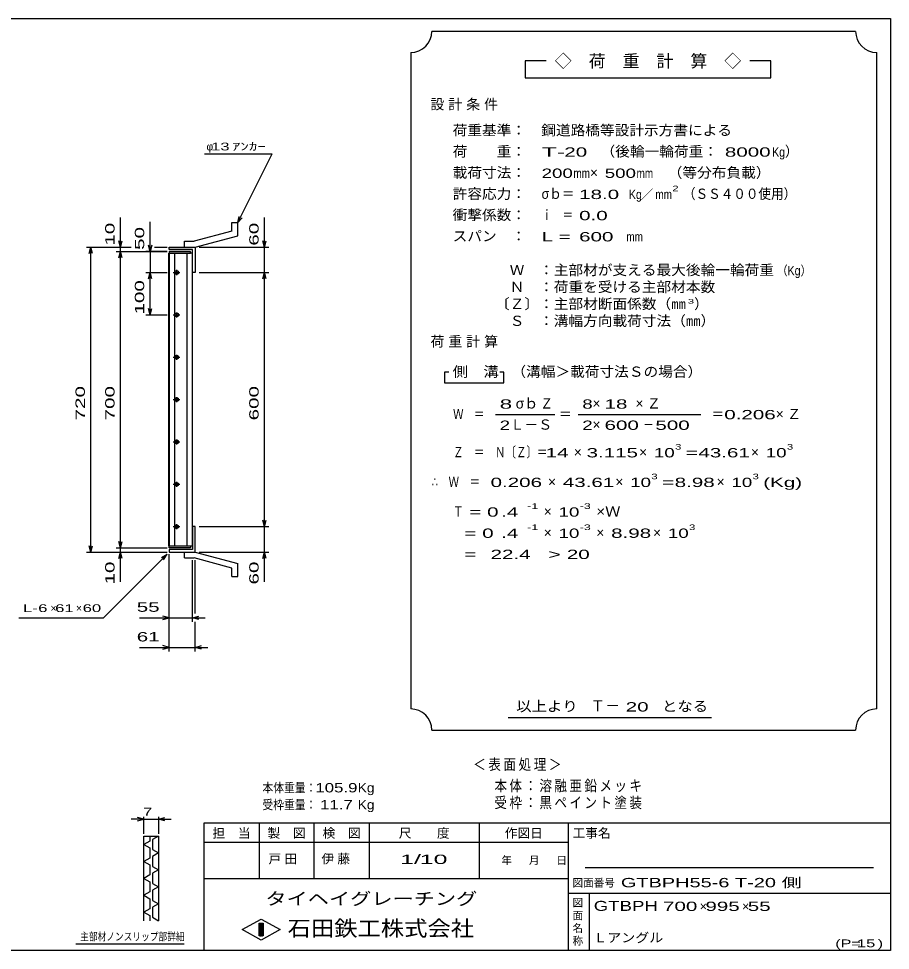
# Model space of a CAD drawing. Units: millimetres, scale not verified. Extents: x -1820 to 1736, y -1282 to 1048.
# Drawn here: x -321 to 1736, y -1152 to 1048 of the extents above; entities that cross this region are included whole.
import ezdxf
from ezdxf.enums import TextEntityAlignment as Align

# ---------------------------------------------------------------- set-up
doc = ezdxf.new("R2010")
doc.units = ezdxf.units.MM
doc.header["$LTSCALE"] = 10
for name, color, linetype, lineweight in [('0_2', 150, 'Continuous', 25), ('16', 3, 'Continuous', 25), ('19', 6, 'Continuous', 25), ('22', 4, 'Continuous', 25), ('24', 2, 'Continuous', 25), ('32', 4, 'Continuous', 25)]:
    doc.layers.add(name, color=color, linetype=linetype, lineweight=lineweight)
doc.styles.add('ベクトル', font='')
doc.styles.get('ベクトル').set_extended_font_data('ベクトル')

msp = doc.modelspace()

# ---------------------------------------------------------------- linework, layer by layer
at = {"layer": '0_2'}
for p, q in [((-1724, 1048.5), (1736, 1048.5)), ((1736, 1048.5), (1736, -1151.5)), ((1736, -851.5), (116, -851.5)), ((116, -851.5), (116, -1151.5)), ((246, -851.5), (246, -981.5)), ((376, -981.5), (376, -851.5)), ((506, -851.5), (506, -981.5)), ((766, -981.5), (766, -851.5)), ((976, -851.5), (976, -1151.5)), ((976, -896.5), (116, -896.5)), ((1696, -956.5), (1016, -956.5)), ((116, -981.5), (976, -981.5)), ((976, -1016.5), (1736, -1016.5)), ((1026, -1151.5), (1026, -1016.5)), ((206, -1102.5), (251, -1077.5)), ((251, -1077.5), (296, -1102.5)), ((246, -1087.5), (256, -1087.5)), ((246, -1117.5), (246, -1087.5)), ((246, -1087.5), (248, -1087.5)), ((248, -1087.5), (248, -1117.5)), ((250, -1117.5), (250, -1087.5)), ((250, -1087.5), (252, -1087.5)), ((252, -1087.5), (252, -1117.5)), ((254, -1117.5), (254, -1087.5)), ((254, -1087.5), (256, -1087.5)), ((256, -1087.5), (256, -1117.5)), ((256, -1087.5), (256, -1117.5)), ((251, -1127.5), (206, -1102.5)), ((256, -1117.5), (246, -1117.5)), ((248, -1117.5), (250, -1117.5)), ((296, -1102.5), (251, -1127.5)), ((252, -1117.5), (254, -1117.5)), ((1736, -1151.5), (-1724, -1151.5))]:
    msp.add_line(p, q, dxfattribs=at)
at = {"layer": '16'}
for p, q in [((33.3, -196.5), (33.3, 494.5)), ((33.3, 494.5), (34, 494.5)), ((84, 499), (34, 499)), ((34, 499), (34, 494.5)), ((34, 494.5), (84, 494.5)), ((34, 494.5), (34, -196.5)), ((89, 494.5), (34, 494.5)), ((46.5, 494.5), (46.5, -196.5)), ((76.5, -196.5), (76.5, 494.5)), ((84, 494.5), (84, 499)), ((89, -196.5), (89, 494.5)), ((43.5, 449), (59.5, 449)), ((53.5, 452), (49.5, 452)), ((49.5, 446), (53.5, 446)), ((51.5, 455), (51.5, 443)), ((53.5, 352), (49.5, 352)), ((51.5, 355), (51.5, 343)), ((43.5, 349), (59.5, 349)), ((49.5, 346), (53.5, 346)), ((43.5, 249), (59.5, 249)), ((53.5, 252), (49.5, 252)), ((49.5, 246), (53.5, 246)), ((51.5, 255), (51.5, 243)), ((51.5, 155), (51.5, 143)), ((43.5, 149), (59.5, 149)), ((53.5, 152), (49.5, 152)), ((49.5, 146), (53.5, 146)), ((43.5, 49), (59.5, 49)), ((53.5, 52), (49.5, 52)), ((49.5, 46), (53.5, 46)), ((51.5, 55), (51.5, 43)), ((43.5, -51), (59.5, -51)), ((53.5, -48), (49.5, -48)), ((49.5, -54), (53.5, -54)), ((51.5, -45), (51.5, -57)), ((43.5, -151), (59.5, -151)), ((53.5, -148), (49.5, -148)), ((49.5, -154), (53.5, -154)), ((51.5, -145), (51.5, -157)), ((34, -196.5), (33.3, -196.5)), ((34, -196.5), (84, -196.5)), ((34, -201), (34, -196.5)), ((34, -196.5), (89, -196.5)), ((84, -196.5), (84, -201)), ((84, -201), (34, -201))]:
    msp.add_line(p, q, dxfattribs=at)
for centre, radius, start, end in [((49.5, 449), 3, 90, 270), ((51.5, 449), 4, 46.6, 133.4), ((51.5, 449), 4, 226.6, 313.4), ((53.5, 449), 3, 270, 90), ((49.5, 349), 3, 90, 270), ((51.5, 349), 4, 46.6, 133.4), ((53.5, 349), 3, 270, 90), ((51.5, 349), 4, 226.6, 313.4), ((49.5, 249), 3, 90, 270), ((51.5, 249), 4, 46.6, 133.4), ((51.5, 249), 4, 226.6, 313.4), ((53.5, 249), 3, 270, 90), ((49.5, 149), 3, 90, 270), ((51.5, 149), 4, 46.6, 133.4), ((51.5, 149), 4, 226.6, 313.4), ((53.5, 149), 3, 270, 90), ((49.5, 49), 3, 90, 270), ((51.5, 49), 4, 46.6, 133.4), ((51.5, 49), 4, 226.6, 313.4), ((53.5, 49), 3, 270, 90), ((49.5, -51), 3, 90, 270), ((51.5, -51), 4, 46.6, 133.4), ((51.5, -51), 4, 226.6, 313.4), ((53.5, -51), 3, 270, 90), ((49.5, -151), 3, 90, 270), ((51.5, -151), 4, 46.6, 133.4), ((51.5, -151), 4, 226.6, 313.4), ((53.5, -151), 3, 270, 90)]:
    msp.add_arc(centre, radius, start, end, dxfattribs=at)
at = {"layer": '19'}
for p, q in [((182, 567), (196, 567)), ((182, 547), (182, 567)), ((196, 536), (196, 567)), ((182, 547), (93, 523)), ((95, 509), (196, 536)), ((34, 503), (34, 509)), ((34, 509), (94, 509)), ((70, 523), (93, 523)), ((70, 509), (70, 523)), ((70, 509), (95, 509)), ((94, 509), (95, 508)), ((95, 508), (95, 449)), ((89, 503), (34, 503)), ((89, 449), (89, 503)), ((95, 449), (89, 449)), ((95, -151), (89, -151)), ((89, -151), (89, -205)), ((95, -210), (95, -151)), ((34, -205), (34, -211)), ((89, -205), (34, -205)), ((34, -211), (94, -211)), ((70, -211), (95, -211)), ((70, -225), (70, -211)), ((94, -211), (95, -210)), ((95, -211), (196, -238)), ((70, -225), (93, -225)), ((182, -249), (93, -225)), ((196, -269), (196, -238)), ((182, -269), (182, -249)), ((182, -269), (196, -269))]:
    msp.add_line(p, q, dxfattribs=at)
at = {"layer": '22'}
for p, q in [((117, 729), (277, 729)), ((196, 567), (277, 729)), ((-81, 509), (-81, 579)), ((196, 567), (199, 581.6)), ((196, 567), (206, 578)), ((259, 509), (259, 579)), ((-11, 499), (-11, 569)), ((-161, 509), (-56, 509)), ((-155, 494), (-151, 509)), ((-147, 494), (-151, 509)), ((-151, -211), (-151, 509)), ((-91, 509), (-56, 509)), ((-81, 509), (-85, 524)), ((-81, 509), (-77, 524)), ((-81, 499), (-81, 509)), ((-11, 499), (-15, 514)), ((-7, 514), (-11, 499)), ((-1, 509), (29, 509)), ((-1, 509), (29, 509)), ((105, 509), (269, 509)), ((259, 509), (255, 524)), ((259, 509), (263, 524)), ((259, 449), (259, 509)), ((-91, 499), (29, 499)), ((-85, 484), (-81, 499)), ((-77, 484), (-81, 499)), ((-81, -201), (-81, 499)), ((29, 499), (-21, 499)), ((-11, 499), (-11, 449)), ((-21, 449), (29, 449)), ((-15, 434), (-11, 449)), ((-7, 434), (-11, 449)), ((-11, 349), (-11, 449)), ((105, 449), (269, 449)), ((255, 434), (259, 449)), ((263, 434), (259, 449)), ((259, -151), (259, 449)), ((-11, 349), (-15, 364)), ((-11, 349), (-7, 364)), ((-21, 349), (29, 349)), ((105, -151), (269, -151)), ((259, -151), (255, -136)), ((259, -151), (263, -136)), ((259, -211), (259, -151)), ((-151, -211), (-155, -196)), ((-151, -211), (-147, -196)), ((-81, -201), (-85, -186)), ((-81, -201), (-77, -186)), ((-161, -211), (29, -211)), ((-121, -366), (29, -216)), ((-91, -201), (29, -201)), ((-91, -211), (29, -211)), ((-85, -226), (-81, -211)), ((-81, -211), (-81, -201)), ((-77, -226), (-81, -211)), ((-81, -281), (-81, -211)), ((16, -224), (29, -216)), ((21, -229), (29, -216)), ((34, -376), (34, -216)), ((34, -446), (34, -216)), ((105, -211), (269, -211)), ((255, -226), (259, -211)), ((263, -226), (259, -211)), ((259, -281), (259, -211)), ((89, -376), (89, -230)), ((95, -356), (95, -230)), ((-321, -366), (-121, -366)), ((-36, -366), (34, -366)), ((34, -366), (19, -362)), ((19, -370), (34, -366)), ((34, -366), (89, -366)), ((89, -366), (104, -362)), ((104, -370), (89, -366)), ((89, -366), (119, -366)), ((95, -446), (95, -376)), ((-36, -436), (34, -436)), ((34, -436), (19, -432)), ((19, -440), (34, -436)), ((34, -436), (95, -436)), ((95, -436), (110, -432)), ((110, -440), (95, -436)), ((95, -436), (125, -436))]:
    msp.add_line(p, q, dxfattribs=at)
at = {"layer": '24', "color": 4}
for p, q in [((1654, 1018.5), (654, 1018.5)), ((604, 968.5), (604, -581.5)), ((1704, -581.5), (1704, 968.5)), ((924, 948.5), (874, 948.5)), ((874, 948.5), (874, 908.5)), ((1454, 948.5), (1404, 948.5)), ((1454, 908.5), (1454, 948.5)), ((874, 908.5), (1454, 908.5)), ((694, 213.5), (684, 213.5)), ((684, 213.5), (684, 188.5)), ((824, 213.5), (814, 213.5)), ((824, 188.5), (824, 213.5)), ((684, 188.5), (824, 188.5)), ((804, 113.5), (944, 113.5)), ((999, 113.5), (1289, 113.5)), ((834, -601.5), (1314, -601.5)), ((654, -631.5), (1654, -631.5))]:
    msp.add_line(p, q, dxfattribs=at)
for centre, start, end in [((604, 1018.5), 270, 0), ((1704, 1018.5), 180, 270), ((604, -631.5), 0, 90), ((1704, -631.5), 90, 180)]:
    msp.add_arc(centre, 50, start, end, dxfattribs=at)
at = {"layer": '32'}
for p, q in [((-26, -841.5), (-56, -841.5)), ((-26, -841.5), (-41, -837.5)), ((-41, -845.5), (-26, -841.5)), ((-26, -876.5), (-26, -836.5)), ((-26, -841.5), (9, -841.5)), ((9, -836.5), (9, -876.5)), ((9, -841.5), (24, -837.5)), ((24, -845.5), (9, -841.5)), ((9, -841.5), (39, -841.5)), ((-26, -881.5), (9, -881.5)), ((-26, -1081.5), (-26, -881.5)), ((-12, -893.5), (-26, -901.5)), ((-26, -901.5), (-12, -909.5)), ((-12, -881.5), (-12, -893.5)), ((9, -881.5), (-5, -889.5)), ((-5, -889.5), (-5, -913.5)), ((9, -881.5), (9, -1081.5)), ((-12, -909.5), (-12, -933.5)), ((-5, -913.5), (9, -921.5)), ((9, -921.5), (-5, -929.5)), ((-12, -933.5), (-26, -941.5)), ((-26, -941.5), (-12, -949.5)), ((-5, -929.5), (-5, -953.5)), ((-12, -949.5), (-12, -973.5)), ((-5, -953.5), (9, -961.5)), ((9, -961.5), (-5, -969.5)), ((-12, -973.5), (-26, -981.5)), ((-26, -981.5), (-12, -989.5)), ((-12, -989.5), (-12, -1013.5)), ((-5, -969.5), (-5, -993.5)), ((-5, -993.5), (9, -1001.5)), ((9, -1001.5), (-5, -1009.5)), ((-5, -1009.5), (-5, -1033.5)), ((-12, -1013.5), (-26, -1021.5)), ((-26, -1021.5), (-12, -1029.5)), ((-12, -1029.5), (-12, -1053.5)), ((-5, -1033.5), (9, -1041.5)), ((-12, -1053.5), (-26, -1061.5)), ((9, -1041.5), (-5, -1049.5)), ((-5, -1049.5), (-5, -1073.5)), ((-26, -1061.5), (-12, -1069.5)), ((-12, -1069.5), (-12, -1081.5)), ((-5, -1073.5), (9, -1081.5)), ((69, -1136.5), (-186, -1136.5))]:
    msp.add_line(p, q, dxfattribs=at)

# ---------------------------------------------------------------- texts
at = {"layer": '0_2', "style": 'ベクトル'}
for s, height, p in [('担\u3000当', 21.99, (136, -874.5)), ('製\u3000図', 21.99, (266, -874.5)), ('検\u3000図', 21.99, (396, -874.5)), ('尺\u3000\u3000度', 21.99, (576, -874.5)), ('作図日', 21.99, (826, -874.5)), ('工事名', 21.99, (986, -874.5)), ('年', 18.3, (818, -939)), ('月', 18.3, (883, -939)), ('日', 18.3, (948, -939)), ('図面番号', 18.33, (986, -992)), ('図', 18.3, (986, -1039)), ('面', 18.3, (986, -1069)), ('名', 18.3, (986, -1099)), ('称', 18.3, (986, -1129))]:
    msp.add_text(s, height=height, dxfattribs=at).set_placement(p, align=Align.MIDDLE_LEFT)
at = {"layer": '0_2', "color": 222, "style": 'ベクトル'}
for s, height, width, p in [('タイヘイグレーチング', 29.33, 1.25, (261, -1029.5)), ('石田鉄工株式会社', 36.66, 1.1, (313.5, -1099.5))]:
    msp.add_text(s, height=height, dxfattribs=dict(at, width=width)).set_placement(p, align=Align.MIDDLE_LEFT)
at = {"layer": '22', "color": 2, "style": 'ベクトル'}
for s, height, p in [('φ', 18.3, (122, 746.5)), ('×', 18.3, (-246, -343.5)), ('×', 18.3, (-186, -343.5)), ('×', 22, (1286, -1047.5)), ('×', 22, (1386, -1047.5))]:
    msp.add_text(s, height=height, dxfattribs=at).set_placement(p, align=Align.MIDDLE_LEFT)
for s, height, width, p in [(' 13 ', 18.33, 1.6, (122, 746.5)), ('ｱﾝｶｰ', 18.33, 1.6, (182, 746.5)), ('L-', 18.33, 1.6, (-311, -343.5)), (' 6 ', 18.33, 1.6, (-286, -343.5)), (' 61 ', 18.33, 1.6, (-246, -343.5)), (' 60 ', 18.33, 1.6, (-181, -343.5)), (' 55 ', 21.99, 1.65, (-56, -341)), (' 61 ', 21.99, 1.65, (-56, -411)), ('本体重量：', 21.99, 0.85, (254, -767.5)), ('105.9', 21.99, 1.35, (379, -767.5)), ('Kg', 21.99, 1.1, (479, -767.5)), ('受枠重量：', 21.99, 0.85, (254, -807.5)), (' 11.7', 21.99, 1.35, (379, -807.5)), ('Kg', 21.99, 1.1, (479, -807.5)), ('1/', 21.99, 2, (579, -936.5)), (' 10 ', 21.99, 2, (609, -936.5)), ('GTBPH55-6 T-20 側                   ', 21.99, 1.6, (1100, -991.5)), ('GTBPH', 23.46, 1.4, (1036, -1046.5)), (' 700 ', 21.99, 1.65, (1186, -1047.5)), (' 995 ', 21.99, 1.65, (1286, -1047.5)), (' 55 ', 21.99, 1.65, (1386, -1047.5)), ('Ｌアングル', 21.99, 1.1, (1035, -1121.5)), ('(P=', 18.33, 1.55, (1606, -1135)), (' 15 ', 18.33, 1.6, (1646, -1135)), (')', 18.3, 1.6, (1706, -1135))]:
    msp.add_text(s, height=height, dxfattribs=dict(at, width=width)).set_placement(p, align=Align.MIDDLE_LEFT)
at = {"layer": '22', "color": 2, "style": 'ベクトル', "width": 1.65}
for s, p in [(' 10 ', (-106, 499)), (' 50 ', (-36, 489)), (' 60 ', (234, 499)), (' 100 ', (-36, 336.5)), (' 720 ', (-176, 86.5)), (' 700 ', (-106, 86.5)), (' 600 ', (234, 86.5)), (' 10 ', (-106, -301)), (' 60 ', (234, -301))]:
    msp.add_text(s, height=21.99, rotation=90, dxfattribs=at).set_placement(p, align=Align.MIDDLE_LEFT)
at = {"layer": '22', "color": 2, "attachment_point": 4, "style": 'ベクトル'}
for s, insert, char_height in [('\\T1.2;\\W0.85;＜表面処理＞', (751.5, -714), 25.66), ('\\T1.19;\\W0.85;本体：溶融亜鉛メッキ', (801.5, -764), 25.66), ('\\T1.19;\\W0.85;受枠：黒ペイント塗装', (801.5, -804), 25.66), ('\\T1.25;戸田\u3000', (268.5, -936.5), 21.99), ('\\T1.25;伊藤\u3000', (393.5, -936.5), 21.99)]:
    msp.add_mtext(s, dxfattribs=dict(at, insert=insert, char_height=char_height))
at = {"layer": '24', "style": 'ベクトル'}
for s, height, p in [('◇\u3000荷\u3000重\u3000計\u3000算\u3000◇', 29.33, (944, 948.5)), ('）', 24.2, (1487, 735)), ('×', 24.2, (1027, 685)), ('／', 22, (1146.5, 633.5)), ('）', 24.2, (1273, 375)), ('σｂ', 24.19, (852, 140)), ('×', 24.2, (1033, 140)), ('Ｌ－Ｓ', 24.19, (839, 90)), ('×', 24.2, (1033, 90)), ('×', 24.2, (989, 25)), ('×', 24.2, (1143, 25)), ('×', 24.2, (1407, 25)), ('×', 24.2, (928, -45)), ('×', 24.2, (1087, -45)), ('×', 24.2, (1326, -45)), ('×', 24.2, (918, -115)), ('×', 24.2, (918, -165)), ('×', 24.2, (1042, -165)), ('×', 24.2, (1176, -165)), ('Ｔ－', 25.66, (1028, -574))]:
    msp.add_text(s, height=height, dxfattribs=at).set_placement(p, align=Align.MIDDLE_LEFT)
for s, height, width, p in [('荷重基準：\u3000', 24.19, 1.05, (703, 785)), ('鋼道路橋等設計示方書による', 24.19, 1.05, (912, 785)), ('荷\u3000\u3000重：\u3000', 24.19, 1.05, (703, 735)), ('（後輪一輪荷重：', 24.19, 1.05, (1052, 735)), ('T-', 21.99, 2, (913, 733.5)), (' 20 ', 21.99, 1.65, (953, 733.5)), (' 8000', 21.99, 1.65, (1332, 733.5)), ('Kg', 21.99, 0.85, (1457, 733.5)), ('載荷寸法：\u3000', 24.19, 1.05, (703, 685)), ('200', 21.99, 1.5, (913, 683.5)), ('mm', 21.99, 0.8, (988, 683.5)), ('500', 21.99, 1.5, (1062, 683.5)), ('mm', 21.99, 0.8, (1137, 683.5)), ('\u3000（等分布負載）', 24.19, 1.05, (1176, 685)), ('許容応力：\u3000', 24.19, 1.05, (703, 635)), ('σｂ＝', 24.19, 0.9, (913, 635)), (' 18.0', 21.99, 1.65, (988, 633.5)), ('Kg', 21.99, 0.85, (1119, 633.5)), ('mm', 21.99, 0.8, (1181.5, 633.5)), ('2', 13.2, 1.5, (1221.5, 647.5)), ('（ＳＳ４００使用）', 24.19, 0.9, (1246.5, 635)), ('衝撃係数：\u3000', 24.19, 1.05, (703, 585)), ('ｉ\u3000＝', 24.19, 0.75, (913, 585)), (' 0.0', 21.99, 1.65, (988, 583.5)), ('スパン\u3000：\u3000', 24.19, 1.05, (703, 535)), ('L =', 21.99, 1.65, (913, 533.5)), (' 600 ', 21.99, 1.65, (988, 533.5)), ('mm', 21.99, 0.8, (1113, 533.5)), ('\u3000Ｗ\u3000：主部材が支える最大後輪一輪荷重', 24.19, 1.05, (803, 455)), ('（Kg）', 21.99, 0.85, (1468, 453.5)), ('\u3000Ｎ\u3000：荷重を受ける主部材本数', 24.19, 1.05, (803, 415)), ('〔Ｚ〕：主部材断面係数（㎜', 24.19, 1.05, (803, 375)), ('3', 11, 1.8, (1258, 381)), ('\u3000Ｓ\u3000：溝幅方向載荷寸法（㎜）', 24.19, 1.05, (803, 335)), ('側\u3000溝', 24.19, 1.1, (703, 215)), ('\u3000（溝幅＞載荷寸法Ｓの場合）', 24.19, 1.05, (807, 215)), ('8', 22, 1.8, (814, 138.5)), ('Ｚ', 24.2, 0.9, (910, 140)), ('8', 22, 1.5, (1009, 138.5)), (' 18 ', 21.99, 1.65, (1048, 138.5)), ('Ｗ\u3000＝', 24.19, 0.75, (704, 115)), ('＝', 24.2, 0.9, (954, 115)), ('＝', 24.2, 0.9, (1314, 115)), ('0.206', 21.99, 1.65, (1344, 113.5)), ('2', 22, 1.5, (814, 88.5)), ('2', 22, 1.5, (1009, 88.5)), (' 600 ', 21.99, 1.65, (1048, 88.5)), ('－', 24.2, 0.75, (1153, 90)), (' 500 ', 21.99, 1.65, (1168, 88.5)), ('3', 13.2, 1.5, (1228, 37.5)), ('3', 13.2, 1.5, (1492, 37.5)), ('Ｚ\u3000＝\u3000Ｎ〔Ｚ〕＝', 24.19, 0.75, (704, 25)), (' 14 ', 21.99, 1.65, (909, 23.5)), ('3.115', 21.99, 1.65, (1019, 23.5)), ('10', 21.99, 1.5, (1178, 23.5)), ('=', 22, 1.7, (1253, 23.5)), ('43.61', 21.99, 1.65, (1283, 23.5)), ('10', 21.99, 1.5, (1442, 23.5)), ('∴\u3000Ｗ\u3000＝', 24.19, 0.75, (654, -45)), (' 0.206', 21.99, 1.65, (779, -46.5)), ('43.61', 21.99, 1.65, (963, -46.5)), ('10', 21.99, 1.5, (1122, -46.5)), ('3', 13.2, 1.5, (1172, -32.5)), ('=', 22, 1.7, (1197, -46.5)), ('8.98', 21.99, 1.65, (1227, -46.5)), ('10', 21.99, 1.5, (1361, -46.5)), ('3', 13.2, 1.5, (1411, -32.5)), ('(Kg)', 21.99, 1.65, (1436, -46.5)), ('Ｔ', 24.2, 0.75, (704, -115)), (' = 0', 21.99, 1.65, (729, -116.5)), (' .4 ', 21.99, 1.65, (804, -116.5)), ('-1', 13.2, 1.65, (879, -102.5)), ('10', 21.99, 1.5, (953, -116.5)), ('-3', 13.2, 1.65, (1003, -102.5)), ('×Ｗ', 24.19, 1.1, (1042, -115)), ('-1', 13.2, 1.65, (879, -152.5)), ('-3', 13.2, 1.65, (1003, -152.5)), ('3', 13.2, 1.5, (1261, -152.5)), ('  = 0', 21.99, 1.65, (704, -166.5)), (' .4 ', 21.99, 1.65, (804, -166.5)), ('10', 21.99, 1.5, (953, -166.5)), ('8.98', 21.99, 1.65, (1077, -166.5)), ('10', 21.99, 1.5, (1211, -166.5)), ('  =', 21.99, 1.65, (704, -216.5)), (' 22.4', 21.99, 1.65, (779, -216.5)), ('>', 22, 1.7, (929, -216.5)), (' 20 ', 21.99, 1.65, (959, -216.5)), ('以上より\u3000', 24.19, 1.1, (853, -575)), (' 20 ', 21.99, 1.65, (1098, -576.5)), ('となる', 24.19, 1.1, (1197, -575))]:
    msp.add_text(s, height=height, dxfattribs=dict(at, width=width)).set_placement(p, align=Align.MIDDLE_LEFT)
at = {"layer": '24', "char_height": 24.19, "attachment_point": 4, "style": 'ベクトル'}
for s, insert in [('\\T1.28;設計条件', (650.5, 845)), ('\\T1.28;荷重計算', (650.5, 285)), ('\\T1.42;×Ｚ', (1134.5, 140)), ('\\T1.42;×Ｚ', (1465.5, 115))]:
    msp.add_mtext(s, dxfattribs=dict(at, insert=insert))
at = {"layer": '32', "color": 2, "style": 'ベクトル'}
for s, width, p in [(' 7 ', 1.6, (-38.5, -824)), ('主部材ノンスリップ部詳細', 0.8, (-176, -1119))]:
    msp.add_text(s, height=18.33, dxfattribs=dict(at, width=width)).set_placement(p, align=Align.MIDDLE_LEFT)

doc.saveas('drawing.dxf')
